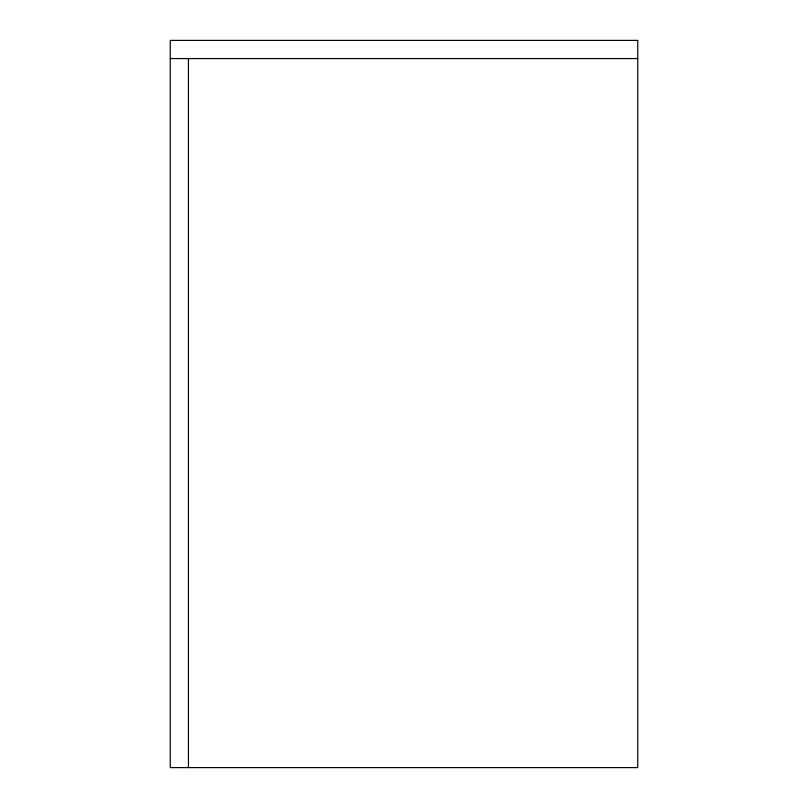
<?xml version="1.0" encoding="UTF-8"?>
<svg xmlns="http://www.w3.org/2000/svg" width="808" height="808" viewBox="0 0 808 808"><rect width="100%" height="100%" fill="white"/><g stroke="black" fill="none" stroke-linecap="round" stroke-linejoin="round"><path stroke-width="1.21" d="M170.256 58.58L637.744 58.58M188.436 58.58L188.436 767.6M637.744 40.4L170.256 40.4L170.256 767.6L637.744 767.6L637.744 40.4"/></g></svg>
